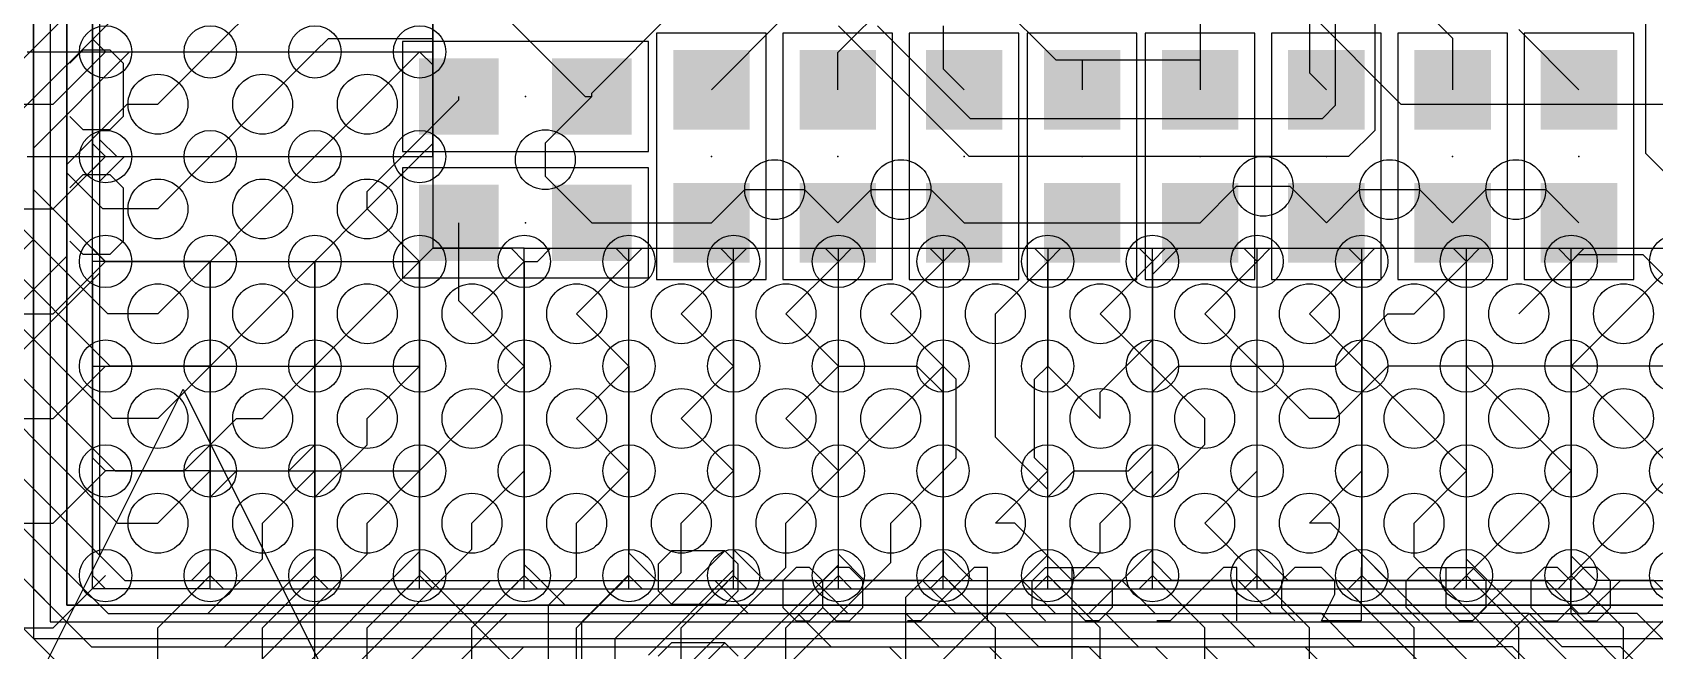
# Model space of a CAD drawing. Extents: x -61 to 136, y 23 to 123.
# Drawn here: x 61.84 to 74.24, y 63.03 to 67.75 of the extents above; entities that cross this region are included whole.
import ezdxf

# ---------------------------------------------------------------- set-up
doc = ezdxf.new("R2010")
doc.units = 0
for name, color, linetype in [('1', 14, 'CONTINUOUS'), ('13', 94, 'CONTINUOUS'), ('14', 94, 'CONTINUOUS'), ('15', 54, 'CONTINUOUS'), ('16', 134, 'CONTINUOUS'), ('18', 94, 'CONTINUOUS'), ('2', 251, 'CONTINUOUS'), ('22', 54, 'CONTINUOUS'), ('24', 54, 'CONTINUOUS'), ('26', 54, 'CONTINUOUS'), ('3', 214, 'CONTINUOUS'), ('4', 214, 'CONTINUOUS'), ('40', 134, 'CONTINUOUS')]:
    doc.layers.add(name, color=color, linetype=linetype)

# ---------------------------------------------------------------- blocks, each defined once
blk = doc.blocks.new('RECT')
blk.add_solid([(-0.5, -0.5), (0.5, -0.5), (-0.5, 0.5), (0.5, 0.5)])
blk = doc.blocks.new('PIE')
blk.add_circle((0, 0), 0.5)
blk = doc.blocks.new('ROUNDV')
blk.add_circle((0, 0), 0.5)

msp = doc.modelspace()

# ---------------------------------------------------------------- linework, layer by layer
at = {"layer": '1'}
for p, q in [((62, 67.2), (62.4, 67.6)), ((62.8, 67.2), (63.2, 67.6)), ((63.6, 67.2), (64, 67.6)), ((64.4, 67.2), (64.8, 67.6)), ((61.358, 67.2), (62, 67.2)), ((62, 66.4), (62.4, 66.8)), ((63.2, 66.8), (62.8, 66.4)), ((63.6, 66.4), (64, 66.8)), ((64.4, 66.4), (64.8, 66.8)), ((61.32, 66.4), (62, 66.4)), ((62, 65.6), (62.4, 66)), ((63.2, 66), (62.8, 65.6)), ((63.6, 65.6), (64, 66)), ((64.4, 65.6), (64.8, 66)), ((65.2, 65.6), (65.6, 66)), ((66, 65.6), (66.4, 66)), ((66.8, 65.6), (67.2, 66)), ((68, 66), (67.6, 65.6)), ((68.4, 65.6), (68.8, 66)), ((69.2, 65.6), (69.6, 66)), ((70, 65.6), (70.4, 66)), ((70.8, 65.6), (71.2, 66)), ((71.6, 65.6), (72, 66)), ((72.4, 65.6), (72.8, 66)), ((73.2, 65.6), (73.6, 66)), ((74, 65.6), (74.4, 66)), ((61.282, 65.6), (62, 65.6)), ((62, 64.8), (62.4, 65.2)), ((63.2, 65.2), (62.8, 64.8)), ((63.6, 64.8), (64, 65.2)), ((64.4, 64.8), (64.8, 65.2)), ((65.2, 64.8), (65.6, 65.2)), ((66, 64.8), (66.4, 65.2)), ((66.8, 64.8), (67.2, 65.2)), ((67.6, 64.8), (68, 65.2)), ((68.4, 64.8), (68.8, 65.2)), ((69.6, 65.2), (70, 64.8)), ((70.8, 64.8), (70.4, 65.2)), ((71.6, 64.8), (71.2, 65.2)), ((72.4, 64.8), (72, 65.2)), ((73.2, 64.8), (72.8, 65.2)), ((74, 64.8), (73.6, 65.2)), ((61.244, 64.8), (62, 64.8)), ((62, 64), (62.4, 64.4)), ((62.8, 64), (63.2, 64.4)), ((63.6, 64), (64, 64.4)), ((64.4, 64), (64.8, 64.4)), ((65.2, 64), (65.6, 64.4)), ((66, 64), (66.4, 64.4)), ((66.8, 64), (67.2, 64.4)), ((67.6, 64), (68, 64.4)), ((68.4, 64), (68.8, 64.4)), ((69.2, 64), (69.6, 64.4)), ((70, 64), (70.4, 64.4)), ((70.8, 64), (71.2, 64.4)), ((71.6, 64), (72, 64.4)), ((72.4, 64), (72.8, 64.4)), ((73.2, 64), (73.6, 64.4)), ((74, 64), (74.4, 64.4)), ((61.206, 64), (62, 64)), ((62, 63.2), (62.4, 63.6)), ((62.8, 63.2), (63.2, 63.6)), ((63.6, 63.2), (64, 63.6)), ((64.4, 63.2), (64.8, 63.6)), ((65.2, 63.2), (65.6, 63.6)), ((66, 63.2), (66.4, 63.6)), ((66.8, 63.2), (67.2, 63.6)), ((67.6, 63.2), (68, 63.6)), ((69.2, 63.2), (68.8, 63.6)), ((70, 63.2), (69.6, 63.6)), ((70.8, 63.2), (70.4, 63.6)), ((71.6, 63.2), (71.2, 63.6)), ((72.4, 63.2), (72, 63.6)), ((73.2, 63.2), (72.8, 63.6)), ((74, 63.2), (73.6, 63.6)), ((61.3585, 63.2), (62, 63.2)), ((62.8, 62.419), (62.8, 63.2)), ((63.6, 62.457), (63.6, 63.2)), ((64.4, 62.495), (64.4, 63.2)), ((65.2, 62.533), (65.2, 63.2)), ((66, 62.444), (66, 63.2)), ((66.8, 62.482), (66.8, 63.2)), ((67.6, 62.52), (67.6, 63.2)), ((69.2, 62.596), (69.2, 63.2)), ((70, 62.6261), (70, 63.2)), ((70.8, 62.545), (70.8, 63.2)), ((71.6, 62.512), (71.6, 63.2)), ((72.4, 62.494), (72.4, 63.2)), ((73.2, 62.532), (73.2, 63.2)), ((74, 62.57), (74, 63.2))]:
    msp.add_line(p, q, dxfattribs=at)
at = {"layer": '13'}
for p, q in [((62.103, 79.883), (62.103, 63.373)), ((62.3, 68.4), (62.3, 67.6)), ((64.9, 68.4), (64.9, 67.6)), ((62.3, 67.6), (62.3, 66.8)), ((62.3, 67.6), (64.9, 67.6)), ((64.9, 67.6), (64.9, 66.8)), ((62.3, 66.8), (64.9, 66.8)), ((64.4, 66.4), (64.8, 66)), ((64.8, 66), (64.8, 65.85)), ((64.8, 65.85), (64.8, 65.35)), ((65.6, 65.2), (65.2, 65.6)), ((64.8, 65.35), (64.8, 65.05)), ((65.6, 65.05), (65.6, 65.2)), ((64.8, 65.05), (64.8, 64.55)), ((65.6, 64.55), (65.6, 65.05)), ((64.8, 64.55), (64.8, 64.25)), ((65.6, 64.25), (65.6, 64.55)), ((64.8, 64.25), (64.8, 63.6478)), ((65.6, 63.686), (65.6, 64.25)), ((64.8, 63.6478), (64.8208, 63.627)), ((64.8208, 63.627), (65.5828, 62.865)), ((65.659, 63.627), (65.6, 63.686)), ((65.913, 63.373), (65.659, 63.627)), ((62.103, 63.373), (78.613, 63.373)), ((65.913, 63.373), (81.28, 63.373))]:
    msp.add_line(p, q, dxfattribs=at)
at = {"layer": '14'}
for p, q in [((62.103, 63.373), (62.103, 82.804)), ((61.8, 67.6), (64.8, 67.6)), ((64.9, 67.5), (64.8, 67.6)), ((64.9, 66.9), (64.9, 67.5)), ((64.8, 66.8), (64.9, 66.9)), ((61.8, 66.8), (64.8, 66.8)), ((64, 66), (64.4, 66.4)), ((64.8, 66), (64.9, 66.1)), ((64.9, 66.1), (65.5, 66.1)), ((65.5, 66.1), (65.6, 66)), ((64, 65.9), (64, 66)), ((64.8, 66), (64.8, 63.6)), ((65.6, 66), (65.6, 63.6)), ((73.6, 66), (73.2, 65.6)), ((73.65, 66.05), (73.6, 66)), ((74.15, 66.05), (73.65, 66.05)), ((74.4, 65.8), (74.15, 66.05)), ((64, 65.3), (64, 65.9)), ((66, 65.6), (66.4, 65.2)), ((67.2, 65.2), (66.8, 65.6)), ((67.6, 65.6), (68, 65.2)), ((70.4, 65.2), (70, 65.6)), ((71.2, 65.2), (70.8, 65.6)), ((72, 65.2), (71.6, 65.6)), ((73.6, 65.2), (74, 65.6)), ((64, 65.1), (64, 65.3)), ((64, 64.5), (64, 65.1)), ((66.4, 65.2), (66.4, 63.775)), ((67.2, 63.8005), (67.2, 65.2)), ((68, 65.2), (68.6, 65.2)), ((68.6, 65.2), (68.8, 65)), ((70.4, 63.712), (70.4, 65.2)), ((71.2, 63.801), (71.2, 65.2)), ((72, 63.763), (72, 65.2)), ((73.6, 63.7505), (73.6, 65.2)), ((68.8, 65), (68.8, 63.788)), ((68, 64.4), (68.4, 64.8)), ((64, 64.3), (64, 64.5)), ((68, 63.7625), (68, 64.4)), ((64, 63.525), (64, 64.3)), ((69.35, 64), (69.2, 64)), ((69.7865, 63.5635), (69.35, 64)), ((66.4, 63.775), (66.6115, 63.5635)), ((67.437, 63.5635), (67.2, 63.8005)), ((68.199, 63.5635), (68, 63.7625)), ((68.8, 63.788), (69.0245, 63.5635)), ((71.4375, 63.5635), (71.2, 63.801)), ((72.1995, 63.5635), (72, 63.763)), ((73.787, 63.5635), (73.6, 63.7505)), ((64.8, 63.6), (64.9, 63.5)), ((65.5, 63.5), (65.6, 63.6)), ((70.5485, 63.5635), (70.4, 63.712)), ((64, 62.73), (64, 63.525)), ((64.9, 63.5), (65.5, 63.5)), ((66.6115, 63.5635), (67.056, 63.5635)), ((67.056, 63.5635), (67.31, 63.3095)), ((67.818, 63.5635), (67.437, 63.5635)), ((68.072, 63.3095), (67.818, 63.5635)), ((68.6435, 63.5635), (68.199, 63.5635)), ((68.8975, 63.3095), (68.6435, 63.5635)), ((69.0245, 63.5635), (69.4055, 63.5635)), ((69.4055, 63.5635), (69.6595, 63.3095)), ((70.1675, 63.5635), (69.7865, 63.5635)), ((70.4215, 63.3095), (70.1675, 63.5635)), ((71.0565, 63.5635), (70.5485, 63.5635)), ((71.3105, 63.3095), (71.0565, 63.5635)), ((71.8185, 63.5635), (71.4375, 63.5635)), ((72.0725, 63.3095), (71.8185, 63.5635)), ((73.406, 63.5635), (72.1995, 63.5635)), ((73.66, 63.3095), (73.406, 63.5635)), ((74.2315, 63.5635), (73.787, 63.5635)), ((74.4855, 63.3095), (74.2315, 63.5635)), ((78.613, 63.373), (62.103, 63.373)), ((67.31, 63.3095), (67.691, 63.3095)), ((67.691, 63.3095), (67.945, 63.0555)), ((68.072, 63.3095), (68.5165, 63.3095)), ((68.5165, 63.3095), (68.7705, 63.0555)), ((69.2785, 63.3095), (68.8975, 63.3095)), ((69.5325, 63.0555), (69.2785, 63.3095)), ((69.6595, 63.3095), (70.0405, 63.3095)), ((70.0405, 63.3095), (70.2945, 63.0555)), ((70.4215, 63.3095), (70.9295, 63.3095)), ((70.9295, 63.3095), (71.1835, 63.0555)), ((71.6915, 63.3095), (71.3105, 63.3095)), ((71.9455, 63.0555), (71.6915, 63.3095)), ((73.279, 63.3095), (72.0725, 63.3095)), ((73.533, 63.0555), (73.279, 63.3095)), ((74.1045, 63.3095), (73.66, 63.3095)), ((74.3585, 63.0555), (74.1045, 63.3095)), ((67.945, 63.0555), (68.3895, 63.0555)), ((68.3895, 63.0555), (68.6435, 62.8015)), ((68.7705, 63.0555), (69.1515, 63.0555)), ((69.1515, 63.0555), (69.4055, 62.8015)), ((69.9135, 63.0555), (69.5325, 63.0555)), ((70.1675, 62.8015), (69.9135, 63.0555)), ((70.2945, 63.0555), (70.8025, 63.0555)), ((70.8025, 63.0555), (71.0565, 62.8015)), ((71.1835, 63.0555), (71.5645, 63.0555)), ((71.5645, 63.0555), (71.8185, 62.8015)), ((73.152, 63.0555), (71.9455, 63.0555)), ((73.406, 62.8015), (73.152, 63.0555)), ((73.9775, 63.0555), (73.533, 63.0555)), ((74.2315, 62.8015), (73.9775, 63.0555))]:
    msp.add_line(p, q, dxfattribs=at)
at = {"layer": '15'}
for p, q in [((61.849, 80.137), (61.849, 63.119)), ((72.1, 68.7), (72.1, 67)), ((64.9, 67.7), (64.9, 68.4)), ((62.3, 67.7), (62.3, 68.3)), ((71.8, 67.192), (71.8, 68.3)), ((62.4, 67.6), (62.3, 67.7)), ((64.1, 67.7), (64, 67.6)), ((64.9, 67.7), (64.1, 67.7)), ((64.9, 66.8), (64.9, 67.7)), ((69, 66.8), (68, 67.8)), ((68.3, 67.8), (69.008, 67.092)), ((62.3, 67.5), (62.4, 67.6)), ((62.4, 67.6), (64, 67.6)), ((62.3, 66.9), (62.3, 67.5)), ((71.7, 67.092), (71.8, 67.192)), ((69.008, 67.092), (71.7, 67.092)), ((72.1, 67), (71.9, 66.8)), ((62.4, 66.8), (62.3, 66.9)), ((62.3, 66.7), (62.4, 66.8)), ((62.3, 66.1), (62.3, 66.7)), ((62.4, 66.8), (64.9, 66.8)), ((64.9, 66.8), (64.9, 66.1)), ((71.9, 66.8), (69, 66.8)), ((62.4, 66), (62.3, 66.1)), ((64.8, 66), (64.9, 66.1)), ((64.9, 66.1), (65.5, 66.1)), ((65.5, 66.1), (65.6, 66)), ((65.7, 66), (65.8, 66.1)), ((65.8, 66.1), (66.3, 66.1)), ((66.3, 66.1), (66.4, 66)), ((66.4, 66), (66.5, 66.1)), ((66.5, 66.1), (67.1, 66.1)), ((67.1, 66.1), (67.2, 66)), ((67.2, 66), (67.3, 66.1)), ((67.3, 66.1), (67.9, 66.1)), ((67.9, 66.1), (68, 66)), ((68, 66), (68.1, 66.1)), ((68.1, 66.1), (68.7, 66.1)), ((68.7, 66.1), (68.8, 66)), ((68.8, 66), (68.9, 66.1)), ((68.9, 66.1), (69.5, 66.1)), ((69.5, 66.1), (69.6, 66)), ((69.6, 66), (69.7, 66.1)), ((69.7, 66.1), (70.3, 66.1)), ((70.3, 66.1), (70.4, 66)), ((70.4, 66), (70.5, 66.1)), ((70.5, 66.1), (71.1, 66.1)), ((71.1, 66.1), (71.2, 66)), ((71.2, 66), (71.3, 66.1)), ((71.3, 66.1), (71.9, 66.1)), ((71.9, 66.1), (72, 66)), ((72, 66), (72.1, 66.1)), ((72.1, 66.1), (72.7, 66.1)), ((72.7, 66.1), (72.8, 66)), ((72.8, 66), (72.9, 66.1)), ((72.9, 66.1), (73.5, 66.1)), ((73.5, 66.1), (73.6, 66)), ((73.6, 66), (73.7, 66.1)), ((73.7, 66.1), (74.3, 66.1)), ((62.4, 66), (62.3, 65.9)), ((62.4, 66), (63.2, 66)), ((63.2, 66), (64, 66)), ((63.2, 66), (63.2, 65.2)), ((64, 66), (64.8, 66)), ((64, 66), (64, 65.2)), ((64.8, 66), (64.8, 65.2)), ((65.6, 66), (65.7, 66)), ((65.6, 66), (65.6, 63.6)), ((66.4, 63.6), (66.4, 66)), ((67.2, 66), (67.2, 63.6)), ((68, 63.6), (68, 66)), ((68.8, 66), (68.8, 63.6)), ((69.6, 63.6), (69.6, 66)), ((70.4, 66), (70.4, 63.6)), ((71.2, 63.6), (71.2, 66)), ((72, 66), (72, 63.6)), ((72.8, 63.6), (72.8, 66)), ((73.6, 66), (73.6, 63.6)), ((62.3, 65.9), (62.3, 65.2)), ((62.3, 65.2), (62.3, 64.5)), ((62.3, 65.2), (63.2, 65.2)), ((63.2, 65.2), (63.2, 64.4)), ((63.2, 65.2), (64, 65.2)), ((64, 65.2), (64, 64.4)), ((64, 65.2), (64.8, 65.2)), ((64.8, 65.2), (64.8, 64.4)), ((62.3, 64.5), (62.4, 64.4)), ((62.4, 64.4), (62.3, 64.3)), ((63.2, 64.4), (62.4, 64.4)), ((63.2, 64.4), (63.2, 63.6)), ((63.2, 64.4), (64, 64.4)), ((64, 64.4), (64, 63.6)), ((64, 64.4), (64.8, 64.4)), ((64.8, 64.4), (64.8, 63.6)), ((62.3, 64.3), (62.3, 63.6)), ((62.3, 63.6), (62.4, 63.5)), ((63.2, 63.6), (63.1, 63.5)), ((63.2, 63.6), (63.3, 63.5)), ((64, 63.6), (63.9, 63.5)), ((64, 63.6), (64.1, 63.5)), ((64.8, 63.6), (64.7, 63.5)), ((64.8, 63.6), (64.9, 63.5)), ((65.6, 63.6), (65.5, 63.5)), ((65.6, 63.6), (65.7, 63.5)), ((66.3, 63.5), (66.4, 63.6)), ((66.4, 63.6), (66.5, 63.5)), ((67.1, 63.5), (67.2, 63.6)), ((67.2, 63.6), (67.3, 63.5)), ((67.9, 63.5), (68, 63.6)), ((68, 63.6), (68.1, 63.5)), ((68.7, 63.5), (68.8, 63.6)), ((68.8, 63.6), (68.9, 63.5)), ((69.5, 63.5), (69.6, 63.6)), ((69.6, 63.6), (69.7, 63.5)), ((70.3, 63.5), (70.4, 63.6)), ((70.4, 63.6), (70.5, 63.5)), ((71.1, 63.5), (71.2, 63.6)), ((71.2, 63.6), (71.3, 63.5)), ((71.9, 63.5), (72, 63.6)), ((72, 63.6), (72.1, 63.5)), ((72.7, 63.5), (72.8, 63.6)), ((72.8, 63.6), (72.9, 63.5)), ((73.5, 63.5), (73.6, 63.6)), ((73.6, 63.6), (73.7, 63.5)), ((63.1, 63.5), (62.4, 63.5)), ((63.3, 63.5), (63.9, 63.5)), ((64.1, 63.5), (64.7, 63.5)), ((64.9, 63.5), (65.5, 63.5)), ((65.7, 63.5), (66.3, 63.5)), ((66.5, 63.5), (67.1, 63.5)), ((67.3, 63.5), (67.9, 63.5)), ((68.1, 63.5), (68.7, 63.5)), ((68.9, 63.5), (69.5, 63.5)), ((69.7, 63.5), (70.3, 63.5)), ((70.5, 63.5), (71.1, 63.5)), ((71.3, 63.5), (71.9, 63.5)), ((72.1, 63.5), (72.7, 63.5)), ((72.9, 63.5), (73.5, 63.5)), ((73.7, 63.5), (74.3, 63.5)), ((61.849, 63.119), (78.867, 63.119))]:
    msp.add_line(p, q, dxfattribs=at)
at = {"layer": '16'}
for p, q in [((61.341, 67.1195), (62.357, 68.1355)), ((65.151, 68.1736), (66.0654, 67.2592)), ((61.595, 66.9925), (62.6025, 68)), ((63.2, 67.6), (63.6, 68)), ((66.1162, 67.2846), (66.8, 67.9684)), ((67.9958, 67.5958), (68.4, 68)), ((69.2, 68), (69.6614, 67.5386)), ((70.7644, 67.9644), (70.7644, 67.5386)), ((71.6, 68), (71.6, 67.4396)), ((72.4, 68), (72.6948, 67.7052)), ((67.6, 67.8794), (67.0306, 67.31)), ((74.168, 67.832), (74.168, 66.8274)), ((68.8, 67.8), (68.8, 67.471)), ((72.6948, 67.7052), (72.6948, 67.31)), ((73.2, 67.77), (73.66, 67.31)), ((61.849, 66.8655), (62.5835, 67.6)), ((62.5835, 67.6), (63.2, 67.6)), ((67.9958, 67.31), (67.9958, 67.5958)), ((68.8, 67.471), (68.961, 67.31)), ((69.6614, 67.5386), (69.8627, 67.5386)), ((69.8627, 67.5386), (70.7644, 67.5386)), ((69.8627, 67.5386), (69.8627, 67.31)), ((70.7644, 67.5386), (70.7644, 67.31)), ((71.6, 67.4396), (71.7296, 67.31)), ((62.103, 66.7385), (62.5645, 67.2)), ((62.5645, 67.2), (62.8, 67.2)), ((63.2, 66.8), (63.6, 67.2)), ((64.4, 66.5336), (65.1002, 67.2338)), ((65.1002, 67.2338), (65.1002, 67.2592)), ((66.1162, 67.2592), (65.7606, 66.9036)), ((66.0654, 67.2592), (66.1162, 67.2592)), ((66.1162, 67.2592), (66.1162, 67.2846)), ((61.849, 66.167), (61.849, 66.8655)), ((65.7606, 66.9036), (65.7606, 66.7766)), ((74.168, 66.8274), (74.7014, 66.294)), ((62.103, 66.04), (62.103, 66.7385)), ((62.357, 66.6115), (62.5455, 66.8)), ((62.5455, 66.8), (63.2, 66.8)), ((65.7606, 66.7766), (65.7606, 66.6496)), ((62.357, 65.913), (62.357, 66.6115)), ((65.7606, 66.6496), (66.1162, 66.294)), ((70.7644, 66.294), (71.0438, 66.5734)), ((71.0438, 66.5734), (71.247, 66.5734)), ((71.247, 66.5734), (71.4502, 66.5734)), ((71.4502, 66.5734), (71.7296, 66.294)), ((64.4, 66.4), (64.4, 66.5336)), ((67.0306, 66.294), (67.2846, 66.548)), ((67.2846, 66.548), (67.5132, 66.548)), ((67.5132, 66.548), (67.7418, 66.548)), ((67.7418, 66.548), (67.9958, 66.294)), ((67.9958, 66.294), (68.2498, 66.548)), ((68.2498, 66.548), (68.4784, 66.548)), ((68.4784, 66.548), (68.707, 66.548)), ((68.707, 66.548), (68.961, 66.294)), ((71.7296, 66.294), (71.9836, 66.548)), ((71.9836, 66.548), (72.2122, 66.548)), ((72.2122, 66.548), (72.4408, 66.548)), ((72.4408, 66.548), (72.6948, 66.294)), ((72.6948, 66.294), (72.9488, 66.548)), ((72.9488, 66.548), (73.1774, 66.548)), ((73.1774, 66.548), (73.406, 66.548)), ((73.406, 66.548), (73.66, 66.294)), ((65.1002, 65.6998), (65.1002, 66.294)), ((66.1162, 66.294), (67.0306, 66.294)), ((68.961, 66.294), (69.8627, 66.294)), ((69.8627, 66.294), (70.7644, 66.294)), ((56.896, 61.214), (61.849, 66.167)), ((57.4675, 61.4045), (62.103, 66.04)), ((58.039, 61.595), (62.357, 65.913)), ((65.2, 65.6), (65.1002, 65.6998)), ((68.8, 65.2), (68.4, 65.6)), ((69.2, 64.658), (69.2, 65.6)), ((68.8, 63.72), (68.8, 65.2)), ((66.4, 64.4), (66, 64.8)), ((67.2, 64.4), (66.8, 64.8)), ((68, 64.4), (67.6, 64.8)), ((69.6, 64.258), (69.2, 64.658)), ((66.4, 63.606), (66.4, 64.4)), ((67.2, 63.644), (67.2, 64.4)), ((68, 63.682), (68, 64.4)), ((69.6, 63.758), (69.6, 64.258)), ((66, 63.587), (66, 64)), ((66.8, 63.625), (66.8, 64)), ((67.6, 63.663), (67.6, 64)), ((68.4, 63.701), (68.4, 64)), ((70, 63.777), (70, 64)), ((68.5165, 63.4365), (68.8, 63.72)), ((68.7705, 62.9285), (69.6, 63.758)), ((69.7865, 63.5635), (70, 63.777)), ((71.882, 60.833), (74.8, 63.751)), ((66.04, 63.246), (66.4, 63.606)), ((66.294, 63.119), (66.8, 63.625)), ((66.548, 62.992), (67.2, 63.644)), ((66.802, 62.865), (67.6, 63.663)), ((67.056, 62.738), (68, 63.682)), ((67.5005, 62.8015), (68.4, 63.701)), ((65.786, 63.373), (66, 63.587)), ((69.7865, 61.849), (69.7865, 63.5635)), ((65.786, 60.579), (65.786, 63.373)), ((68.5165, 60.5155), (68.5165, 63.4365)), ((66.04, 60.706), (66.04, 63.246)), ((66.294, 60.833), (66.294, 63.119))]:
    msp.add_line(p, q, dxfattribs=at)
at = {"layer": '2'}
for p, q in [((61.849, 80.137), (61.849, 63.119)), ((62.3, 67.6), (62.3, 68.4)), ((64.9, 67.6), (64.9, 68.4)), ((62.3, 66.8), (62.3, 67.6)), ((62.3, 67.6), (64.9, 67.6)), ((64.9, 66.8), (64.9, 67.6)), ((62.3, 66.8), (64.9, 66.8)), ((62.3, 66), (62.3, 66.8)), ((64.8, 66), (64.9, 66.1)), ((65.6, 66.1), (64.9, 66.1)), ((65.6, 63.5), (65.6, 66.1)), ((65.6, 66.1), (66.4, 66.1)), ((66.4, 63.5), (66.4, 66.1)), ((66.4, 66.1), (67.2, 66.1)), ((67.2, 66.1), (68, 66.1)), ((67.2, 63.5), (67.2, 66.1)), ((68, 66.1), (68.8, 66.1)), ((68, 63.5), (68, 66.1)), ((68.8, 66.1), (69.6, 66.1)), ((68.8, 66.1), (68.8, 65.2)), ((69.6, 66.1), (70.4, 66.1)), ((69.6, 66.1), (69.6, 65.2)), ((70.4, 66.1), (71.2, 66.1)), ((70.4, 63.5), (70.4, 66.1)), ((71.2, 66.1), (72, 66.1)), ((71.2, 63.5), (71.2, 66.1)), ((72, 66.1), (72.8, 66.1)), ((72, 63.5), (72, 66.1)), ((72.8, 66.1), (73.6, 66.1)), ((72.8, 63.5), (72.8, 66.1)), ((73.6, 66.1), (74.4, 66.1)), ((73.6, 63.5), (73.6, 66.1)), ((63.2, 66), (62.3, 66)), ((62.3, 63.5), (62.3, 66)), ((63.2, 66), (64, 66)), ((63.2, 63.5), (63.2, 66)), ((64, 63.5), (64, 66)), ((64, 66), (64.8, 66)), ((64.8, 63.5), (64.8, 66)), ((68.8, 65.2), (68.9, 65.1)), ((68.9, 64.5), (68.9, 65.1)), ((69.6, 65.2), (69.5, 65.1)), ((69.5, 64.5), (69.5, 65.1)), ((68.8, 64.4), (68.9, 64.5)), ((69.6, 64.4), (69.5, 64.5)), ((68.8, 63.5), (68.8, 64.4)), ((69.6, 63.5), (69.6, 64.4)), ((63.2, 63.5), (62.3, 63.5)), ((63.2, 63.5), (64, 63.5)), ((64, 63.5), (64.8, 63.5)), ((64.8, 63.5), (65.6, 63.5)), ((65.6, 63.5), (66.4, 63.5)), ((66.4, 63.5), (67.2, 63.5)), ((67.2, 63.5), (68, 63.5)), ((68, 63.5), (68.8, 63.5)), ((68.8, 63.5), (69.6, 63.5)), ((69.6, 63.5), (70.4, 63.5)), ((70.4, 63.5), (71.2, 63.5)), ((71.2, 63.5), (72, 63.5)), ((72, 63.5), (72.8, 63.5)), ((72.8, 63.5), (73.6, 63.5)), ((73.6, 63.5), (74.4, 63.5)), ((61.849, 63.119), (78.867, 63.119))]:
    msp.add_line(p, q, dxfattribs=at)
at = {"layer": '22'}
for p, q in [((61.214, 61.468), (62.992, 65.024)), ((62.992, 65.024), (66.548, 57.912))]:
    msp.add_line(p, q, dxfattribs=at)
at = {"layer": '24'}
for p in [(65.6082, 67.2592), (67.0306, 66.802), (67.9958, 66.802), (68.961, 66.802), (69.8627, 66.802), (70.7644, 66.802), (71.7296, 66.802), (72.6948, 66.802), (73.66, 66.802), (65.6082, 66.294)]:
    msp.add_point(p, dxfattribs=at)
at = {"layer": '26'}
for p, q in [((62.1281, 67.5136), (62.2297, 67.6153)), ((62.2297, 67.6153), (62.4331, 67.6153)), ((62.4331, 67.6153), (62.5348, 67.5136)), ((62.5348, 67.5136), (62.5348, 67.1069)), ((62.2297, 67.0052), (62.1281, 67.1069)), ((62.5348, 67.1069), (62.4331, 67.0052)), ((62.4331, 67.0052), (62.2297, 67.0052)), ((62.1281, 66.5611), (62.2297, 66.6628)), ((62.2297, 66.6628), (62.4331, 66.6628)), ((62.4331, 66.6628), (62.5348, 66.5611)), ((62.5348, 66.5611), (62.5348, 66.1544)), ((62.2297, 66.0527), (62.1281, 66.1544)), ((62.5348, 66.1544), (62.4331, 66.0527)), ((62.4331, 66.0527), (62.2297, 66.0527)), ((66.7259, 63.7893), (66.6242, 63.6876)), ((67.1326, 63.7893), (66.7259, 63.7893)), ((66.7259, 63.3826), (67.1326, 63.7893)), ((67.2343, 63.6876), (67.1326, 63.7893)), ((66.6242, 63.6876), (66.6242, 63.4842)), ((67.2343, 63.4842), (67.2343, 63.6876)), ((67.6784, 63.6623), (67.5767, 63.5606)), ((67.7801, 63.6623), (67.6784, 63.6623)), ((67.8818, 63.5606), (67.7801, 63.6623)), ((67.9834, 63.6623), (67.8818, 63.5606)), ((68.0851, 63.6623), (67.9834, 63.6623)), ((68.1868, 63.5606), (68.0851, 63.6623)), ((69.0376, 63.6623), (68.6309, 63.2556)), ((69.1393, 63.6623), (69.0376, 63.6623)), ((69.1393, 63.2556), (69.1393, 63.6623)), ((69.4817, 63.5606), (69.5834, 63.6623)), ((69.5834, 63.6623), (69.9901, 63.6623)), ((69.7868, 63.3572), (69.7868, 63.6623)), ((69.9901, 63.6623), (70.0918, 63.5606)), ((70.9426, 63.6623), (70.5359, 63.2556)), ((71.0443, 63.6623), (70.9426, 63.6623)), ((71.0443, 63.2556), (71.0443, 63.6623)), ((71.4884, 63.6623), (71.3867, 63.5606)), ((71.6918, 63.6623), (71.4884, 63.6623)), ((71.7934, 63.5606), (71.6918, 63.6623)), ((71.9968, 63.6623), (71.9968, 63.2556)), ((72.3392, 63.5606), (72.4409, 63.6623)), ((72.4409, 63.6623), (72.8476, 63.6623)), ((72.6443, 63.3572), (72.6443, 63.6623)), ((72.8476, 63.6623), (72.9493, 63.5606)), ((73.3934, 63.6623), (73.2917, 63.5606)), ((73.4951, 63.6623), (73.3934, 63.6623)), ((73.5968, 63.5606), (73.4951, 63.6623)), ((73.6984, 63.6623), (73.5968, 63.5606)), ((73.8001, 63.6623), (73.6984, 63.6623)), ((73.9018, 63.5606), (73.8001, 63.6623)), ((66.6242, 63.4842), (66.7259, 63.3826)), ((67.1326, 63.3826), (67.2343, 63.4842)), ((67.5767, 63.5606), (67.5767, 63.3572)), ((67.8818, 63.3572), (67.8818, 63.5606)), ((68.1868, 63.3572), (68.1868, 63.5606)), ((69.4817, 63.3572), (69.4817, 63.5606)), ((70.0918, 63.5606), (70.0918, 63.3572)), ((71.3867, 63.5606), (71.3867, 63.3572)), ((71.7934, 63.4589), (71.7934, 63.5606)), ((72.3392, 63.3572), (72.3392, 63.5606)), ((72.9493, 63.5606), (72.9493, 63.3572)), ((73.2917, 63.5606), (73.2917, 63.3572)), ((73.5968, 63.3572), (73.5968, 63.5606)), ((73.9018, 63.3572), (73.9018, 63.5606)), ((66.7259, 63.3826), (67.1326, 63.3826)), ((67.5767, 63.3572), (67.6784, 63.2556)), ((67.7801, 63.2556), (67.8818, 63.3572)), ((67.8818, 63.3572), (67.9834, 63.2556)), ((68.0851, 63.2556), (68.1868, 63.3572)), ((69.5834, 63.2556), (69.4817, 63.3572)), ((69.8884, 63.2556), (69.7868, 63.3572)), ((70.0918, 63.3572), (69.9901, 63.2556)), ((71.3867, 63.3572), (71.4884, 63.2556)), ((71.6918, 63.2556), (71.7934, 63.4589)), ((72.4409, 63.2556), (72.3392, 63.3572)), ((72.7459, 63.2556), (72.6443, 63.3572)), ((72.9493, 63.3572), (72.8476, 63.2556)), ((73.2917, 63.3572), (73.3934, 63.2556)), ((73.4951, 63.2556), (73.5968, 63.3572)), ((73.5968, 63.3572), (73.6984, 63.2556)), ((73.8001, 63.2556), (73.9018, 63.3572)), ((67.6784, 63.2556), (67.7801, 63.2556)), ((67.9834, 63.2556), (68.0851, 63.2556)), ((68.6309, 63.2556), (68.5292, 63.2556)), ((69.9901, 63.2556), (69.8884, 63.2556)), ((70.5359, 63.2556), (70.4342, 63.2556)), ((71.9968, 63.2556), (71.6918, 63.2556)), ((72.8476, 63.2556), (72.7459, 63.2556)), ((73.3934, 63.2556), (73.4951, 63.2556)), ((73.6984, 63.2556), (73.8001, 63.2556)), ((66.7259, 63.0877), (66.6242, 62.986)), ((67.1326, 63.0877), (66.7259, 63.0877)), ((66.7259, 62.6809), (67.1326, 63.0877)), ((67.2343, 62.986), (67.1326, 63.0877))]:
    msp.add_line(p, q, dxfattribs=at)
at = {"layer": '3'}
for p, q in [((61.849, 66.548), (61.849, 81.915)), ((62.103, 66.675), (62.103, 80.3275)), ((62.357, 66.929), (62.357, 80.2005)), ((61.976, 80.01), (61.976, 63.246)), ((71.6, 67.9), (72.3, 67.2)), ((64, 66.8), (64.4, 67.2)), ((72.3, 67.2), (75.7, 67.2)), ((62.357, 66.929), (62.486, 66.8)), ((62.486, 66.8), (64, 66.8)), ((62.378, 66.4), (62.103, 66.675)), ((62.397, 66), (61.849, 66.548)), ((62.416, 65.6), (61.595, 66.421)), ((62.8, 66.4), (62.378, 66.4)), ((63.2, 66), (63.6, 66.4)), ((62.435, 65.2), (61.341, 66.294)), ((62.454, 64.8), (61.087, 66.167)), ((70.4, 65.9), (70.6, 66.1)), ((70.6, 66.1), (74.9, 66.1)), ((60.833, 66.04), (62.473, 64.4)), ((62.397, 66), (63.2, 66)), ((60.579, 65.913), (62.492, 64)), ((70.4, 65.4), (70.4, 65.9)), ((60.325, 65.786), (62.5475, 63.5635)), ((60.071, 65.659), (62.4205, 63.3095)), ((62.8, 65.6), (62.416, 65.6)), ((63.2, 65.2), (63.6, 65.6)), ((64, 65.2), (64.4, 65.6)), ((71.8, 65.2), (72.2, 65.6)), ((72.2, 65.6), (72.4, 65.6)), ((59.817, 65.532), (62.2935, 63.0555)), ((59.563, 65.405), (62.1665, 62.8015)), ((70, 65), (70.4, 65.4)), ((63.2, 65.2), (62.435, 65.2)), ((64, 64.6), (64, 65.2)), ((70.4, 65.004), (70.596, 65.2)), ((70.596, 65.2), (71.8, 65.2)), ((72.2, 65.2), (71.8, 64.8)), ((75, 65.2), (72.2, 65.2)), ((70, 64.8), (70, 65)), ((70.4, 64.5834), (70.4, 65.004)), ((62.8, 64.8), (62.454, 64.8)), ((63, 64.4), (63.4, 64.8)), ((63.4, 64.8), (63.6, 64.8)), ((64.4, 64.6), (64.4, 64.8)), ((64.8, 64.4), (65.2, 64.8)), ((70.8, 64.6024), (70.8, 64.8)), ((71.8, 64.8), (71.6, 64.8)), ((72.8, 64.4), (72.4, 64.8)), ((73.6, 64.4), (73.2, 64.8)), ((74.4, 64.4), (74, 64.8)), ((63.8, 64.4), (64, 64.6)), ((64, 64.2), (64.4, 64.6)), ((70.4, 64.2024), (70.8, 64.6024)), ((70.2166, 64.4), (70.4, 64.5834)), ((62.473, 64.4), (63, 64.4)), ((63.2, 64.2), (63.4, 64.4)), ((63.4, 64.4), (63.8, 64.4)), ((64.8, 63.784), (64.8, 64.4)), ((69.6, 64.2), (69.8, 64.4)), ((69.8, 64.4), (70.2166, 64.4)), ((72.8, 63.725), (72.8, 64.4)), ((73.6, 63.306), (73.6, 64.4)), ((63.2, 63.708), (63.2, 64.2)), ((64, 63.746), (64, 64.2)), ((69.6, 63.758), (69.6, 64.2)), ((70.4, 63.796), (70.4, 64.2024)), ((62.492, 64), (62.8, 64)), ((63.6, 63.727), (63.6, 64)), ((64.4, 63.765), (64.4, 64)), ((65.2, 63.803), (65.2, 64)), ((71.2365, 63.5635), (70.8, 64)), ((71.763, 64), (71.6, 64)), ((74.1045, 61.6585), (71.763, 64)), ((72.4, 63.744), (72.4, 64)), ((63.1825, 63.3095), (63.6, 63.727)), ((63.3095, 63.0555), (64, 63.746)), ((63.4365, 62.8015), (64.4, 63.765)), ((63.5635, 62.5475), (64.8, 63.784)), ((63.6905, 62.2935), (65.2, 63.803)), ((69.4055, 63.5635), (69.6, 63.758)), ((69.9135, 63.3095), (70.4, 63.796)), ((75.1205, 61.0235), (72.4, 63.744)), ((75.3745, 61.1505), (72.8, 63.725)), ((63.0555, 63.5635), (63.2, 63.708)), ((62.5475, 63.5635), (63.0555, 63.5635)), ((63.8175, 62.0395), (65.3415, 63.5635)), ((65.3415, 63.5635), (69.4055, 63.5635)), ((71.8185, 63.5635), (71.2365, 63.5635)), ((73.8505, 61.5315), (71.8185, 63.5635)), ((61.976, 63.246), (78.74, 63.246)), ((62.4205, 63.3095), (63.1825, 63.3095)), ((63.9445, 61.7855), (65.4685, 63.3095)), ((65.4685, 63.3095), (69.9135, 63.3095)), ((75.6285, 61.2775), (73.6, 63.306)), ((62.2935, 63.0555), (63.3095, 63.0555)), ((64.0715, 61.5315), (65.5955, 63.0555)), ((65.5955, 63.0555), (70.4215, 63.0555)), ((70.4215, 63.0555), (72.644, 60.833))]:
    msp.add_line(p, q, dxfattribs=at)
at = {"layer": '4'}
for p, q in [((61.849, 63.5), (61.849, 82.55)), ((62.103, 63.627), (62.103, 82.423)), ((62.357, 63.754), (62.357, 82.296)), ((62.103, 79.883), (62.103, 63.373)), ((72.7635, 63.5635), (73.2, 64)), ((73.5635, 63.5635), (74, 64)), ((62.357, 63.754), (62.5475, 63.5635)), ((62.4205, 63.3095), (62.103, 63.627)), ((62.2935, 63.0555), (61.849, 63.5)), ((62.5475, 63.5635), (72.7635, 63.5635)), ((72.898, 63.3095), (73.152, 63.5635)), ((73.152, 63.5635), (73.5635, 63.5635)), ((73.7235, 63.3095), (73.9775, 63.5635)), ((73.9775, 63.5635), (75.9635, 63.5635)), ((61.595, 63.373), (62.1665, 62.8015)), ((62.103, 63.373), (78.613, 63.373)), ((62.4205, 63.3095), (72.898, 63.3095)), ((73.025, 63.0555), (73.279, 63.3095)), ((73.279, 63.3095), (73.7235, 63.3095)), ((62.2935, 63.0555), (73.025, 63.0555))]:
    msp.add_line(p, q, dxfattribs=at)
at = {"layer": '40'}
for p, q in [((67.4497, 67.7418), (66.6115, 67.7418)), ((66.6115, 67.7418), (66.6115, 65.8622)), ((67.4497, 65.8622), (67.4497, 67.7418)), ((68.4149, 67.7418), (67.5767, 67.7418)), ((67.5767, 67.7418), (67.5767, 65.8622)), ((68.4149, 65.8622), (68.4149, 67.7418)), ((69.3801, 67.7418), (68.5419, 67.7418)), ((68.5419, 67.7418), (68.5419, 65.8622)), ((69.3801, 65.8622), (69.3801, 67.7418)), ((70.2818, 67.7418), (69.4436, 67.7418)), ((69.4436, 67.7418), (69.4436, 65.8622)), ((70.2818, 65.8622), (70.2818, 67.7418)), ((71.1835, 67.7418), (70.3453, 67.7418)), ((70.3453, 67.7418), (70.3453, 65.8622)), ((71.1835, 65.8622), (71.1835, 67.7418)), ((72.1487, 67.7418), (71.3105, 67.7418)), ((71.3105, 67.7418), (71.3105, 65.8622)), ((72.1487, 65.8622), (72.1487, 67.7418)), ((73.1139, 67.7418), (72.2757, 67.7418)), ((72.2757, 67.7418), (72.2757, 65.8622)), ((73.1139, 65.8622), (73.1139, 67.7418)), ((74.0791, 67.7418), (73.2409, 67.7418)), ((73.2409, 67.7418), (73.2409, 65.8622)), ((74.0791, 65.8622), (74.0791, 67.7418)), ((66.548, 67.6783), (64.6684, 67.6783)), ((64.6684, 67.6783), (64.6684, 66.8401)), ((66.548, 66.8401), (66.548, 67.6783)), ((64.6684, 66.8401), (66.548, 66.8401)), ((66.548, 66.7131), (64.6684, 66.7131)), ((64.6684, 66.7131), (64.6684, 65.8749)), ((66.548, 65.8749), (66.548, 66.7131)), ((64.6684, 65.8749), (66.548, 65.8749)), ((66.6115, 65.8622), (67.4497, 65.8622)), ((67.5767, 65.8622), (68.4149, 65.8622)), ((68.5419, 65.8622), (69.3801, 65.8622)), ((69.4436, 65.8622), (70.2818, 65.8622)), ((70.3453, 65.8622), (71.1835, 65.8622)), ((71.3105, 65.8622), (72.1487, 65.8622)), ((72.2757, 65.8622), (73.1139, 65.8622)), ((73.2409, 65.8622), (74.0791, 65.8622))]:
    msp.add_line(p, q, dxfattribs=at)

# ---------------------------------------------------------------- block references
at = {"layer": '1', "xscale": 0.4, "yscale": 0.4}
for p in [(62.4, 67.6), (63.2, 67.6), (64, 67.6), (64.8, 67.6), (62.4, 66.8), (63.2, 66.8), (64, 66.8), (64.8, 66.8), (62.4, 66), (63.2, 66), (64, 66), (64.8, 66), (65.6, 66), (66.4, 66), (67.2, 66), (68, 66), (68.8, 66), (69.6, 66), (70.4, 66), (71.2, 66), (72, 66), (72.8, 66), (73.6, 66), (74.4, 66), (62.4, 65.2), (63.2, 65.2), (64, 65.2), (64.8, 65.2), (65.6, 65.2), (66.4, 65.2), (67.2, 65.2), (68, 65.2), (68.8, 65.2), (69.6, 65.2), (70.4, 65.2), (71.2, 65.2), (72, 65.2), (72.8, 65.2), (73.6, 65.2), (74.4, 65.2), (62.4, 64.4), (63.2, 64.4), (64, 64.4), (64.8, 64.4), (65.6, 64.4), (66.4, 64.4), (67.2, 64.4), (68, 64.4), (68.8, 64.4), (69.6, 64.4), (70.4, 64.4), (71.2, 64.4), (72, 64.4), (72.8, 64.4), (73.6, 64.4), (74.4, 64.4), (62.4, 63.6), (63.2, 63.6), (64, 63.6), (64.8, 63.6), (65.6, 63.6), (66.4, 63.6), (67.2, 63.6), (68, 63.6), (68.8, 63.6), (69.6, 63.6), (70.4, 63.6), (71.2, 63.6), (72, 63.6), (72.8, 63.6), (73.6, 63.6), (74.4, 63.6)]:
    msp.add_blockref('PIE', p, dxfattribs=at)
at = {"layer": '16', "xscale": 0.6096, "yscale": 0.5842}
for p, rotation in [((67.0306, 67.31), 90), ((67.9958, 67.31), 90), ((68.961, 67.31), 90), ((69.8627, 67.31), 90), ((70.7644, 67.31), 90), ((71.7296, 67.31), 90), ((72.6948, 67.31), 90), ((73.66, 67.31), 90), ((65.1002, 67.2592), 180), ((66.1162, 67.2592), 180), ((65.1002, 66.294), 180), ((66.1162, 66.294), 180), ((67.0306, 66.294), 90), ((67.9958, 66.294), 90), ((68.961, 66.294), 90), ((69.8627, 66.294), 90), ((70.7644, 66.294), 90), ((71.7296, 66.294), 90), ((72.6948, 66.294), 90), ((73.66, 66.294), 90)]:
    msp.add_blockref('RECT', p, dxfattribs=dict(at, rotation=rotation))
at = {"layer": '18', "xscale": 0.4572, "yscale": 0.4572}
for p in [(62.8, 67.2), (62.8, 67.2), (62.8, 67.2), (62.8, 67.2), (62.8, 67.2), (62.8, 67.2), (62.8, 67.2), (62.8, 67.2), (63.6, 67.2), (63.6, 67.2), (63.6, 67.2), (63.6, 67.2), (63.6, 67.2), (63.6, 67.2), (63.6, 67.2), (63.6, 67.2), (64.4, 67.2), (64.4, 67.2), (64.4, 67.2), (64.4, 67.2), (64.4, 67.2), (64.4, 67.2), (64.4, 67.2), (64.4, 67.2), (65.7606, 66.7766), (65.7606, 66.7766), (65.7606, 66.7766), (65.7606, 66.7766), (65.7606, 66.7766), (65.7606, 66.7766), (65.7606, 66.7766), (65.7606, 66.7766), (67.5132, 66.548), (67.5132, 66.548), (67.5132, 66.548), (67.5132, 66.548), (67.5132, 66.548), (67.5132, 66.548), (67.5132, 66.548), (67.5132, 66.548), (68.4784, 66.548), (68.4784, 66.548), (68.4784, 66.548), (68.4784, 66.548), (68.4784, 66.548), (68.4784, 66.548), (68.4784, 66.548), (68.4784, 66.548), (71.247, 66.5734), (71.247, 66.5734), (71.247, 66.5734), (71.247, 66.5734), (71.247, 66.5734), (71.247, 66.5734), (71.247, 66.5734), (71.247, 66.5734), (72.2122, 66.548), (72.2122, 66.548), (72.2122, 66.548), (72.2122, 66.548), (72.2122, 66.548), (72.2122, 66.548), (72.2122, 66.548), (72.2122, 66.548), (73.1774, 66.548), (73.1774, 66.548), (73.1774, 66.548), (73.1774, 66.548), (73.1774, 66.548), (73.1774, 66.548), (73.1774, 66.548), (73.1774, 66.548), (62.8, 66.4), (62.8, 66.4), (62.8, 66.4), (62.8, 66.4), (62.8, 66.4), (62.8, 66.4), (62.8, 66.4), (62.8, 66.4), (63.6, 66.4), (63.6, 66.4), (63.6, 66.4), (63.6, 66.4), (63.6, 66.4), (63.6, 66.4), (63.6, 66.4), (63.6, 66.4), (64.4, 66.4), (64.4, 66.4), (64.4, 66.4), (64.4, 66.4), (64.4, 66.4), (64.4, 66.4), (64.4, 66.4), (64.4, 66.4), (62.8, 65.6), (62.8, 65.6), (62.8, 65.6), (62.8, 65.6), (62.8, 65.6), (62.8, 65.6), (62.8, 65.6), (62.8, 65.6), (63.6, 65.6), (63.6, 65.6), (63.6, 65.6), (63.6, 65.6), (63.6, 65.6), (63.6, 65.6), (63.6, 65.6), (63.6, 65.6), (64.4, 65.6), (64.4, 65.6), (64.4, 65.6), (64.4, 65.6), (64.4, 65.6), (64.4, 65.6), (64.4, 65.6), (64.4, 65.6), (65.2, 65.6), (65.2, 65.6), (65.2, 65.6), (65.2, 65.6), (65.2, 65.6), (65.2, 65.6), (65.2, 65.6), (65.2, 65.6), (66, 65.6), (66, 65.6), (66, 65.6), (66, 65.6), (66, 65.6), (66, 65.6), (66, 65.6), (66, 65.6), (66.8, 65.6), (66.8, 65.6), (66.8, 65.6), (66.8, 65.6), (66.8, 65.6), (66.8, 65.6), (66.8, 65.6), (66.8, 65.6), (67.6, 65.6), (67.6, 65.6), (67.6, 65.6), (67.6, 65.6), (67.6, 65.6), (67.6, 65.6), (67.6, 65.6), (67.6, 65.6), (68.4, 65.6), (68.4, 65.6), (68.4, 65.6), (68.4, 65.6), (68.4, 65.6), (68.4, 65.6), (68.4, 65.6), (68.4, 65.6), (69.2, 65.6), (69.2, 65.6), (69.2, 65.6), (69.2, 65.6), (69.2, 65.6), (69.2, 65.6), (69.2, 65.6), (69.2, 65.6), (70, 65.6), (70, 65.6), (70, 65.6), (70, 65.6), (70, 65.6), (70, 65.6), (70, 65.6), (70, 65.6), (70.8, 65.6), (70.8, 65.6), (70.8, 65.6), (70.8, 65.6), (70.8, 65.6), (70.8, 65.6), (70.8, 65.6), (70.8, 65.6), (71.6, 65.6), (71.6, 65.6), (71.6, 65.6), (71.6, 65.6), (71.6, 65.6), (71.6, 65.6), (71.6, 65.6), (71.6, 65.6), (72.4, 65.6), (72.4, 65.6), (72.4, 65.6), (72.4, 65.6), (72.4, 65.6), (72.4, 65.6), (72.4, 65.6), (72.4, 65.6), (73.2, 65.6), (73.2, 65.6), (73.2, 65.6), (73.2, 65.6), (73.2, 65.6), (73.2, 65.6), (73.2, 65.6), (73.2, 65.6), (74, 65.6), (74, 65.6), (74, 65.6), (74, 65.6), (74, 65.6), (74, 65.6), (74, 65.6), (74, 65.6), (62.8, 64.8), (62.8, 64.8), (62.8, 64.8), (62.8, 64.8), (62.8, 64.8), (62.8, 64.8), (62.8, 64.8), (62.8, 64.8), (63.6, 64.8), (63.6, 64.8), (63.6, 64.8), (63.6, 64.8), (63.6, 64.8), (63.6, 64.8), (63.6, 64.8), (63.6, 64.8), (64.4, 64.8), (64.4, 64.8), (64.4, 64.8), (64.4, 64.8), (64.4, 64.8), (64.4, 64.8), (64.4, 64.8), (64.4, 64.8), (65.2, 64.8), (65.2, 64.8), (65.2, 64.8), (65.2, 64.8), (65.2, 64.8), (65.2, 64.8), (65.2, 64.8), (65.2, 64.8), (66, 64.8), (66, 64.8), (66, 64.8), (66, 64.8), (66, 64.8), (66, 64.8), (66, 64.8), (66, 64.8), (66.8, 64.8), (66.8, 64.8), (66.8, 64.8), (66.8, 64.8), (66.8, 64.8), (66.8, 64.8), (66.8, 64.8), (66.8, 64.8), (67.6, 64.8), (67.6, 64.8), (67.6, 64.8), (67.6, 64.8), (67.6, 64.8), (67.6, 64.8), (67.6, 64.8), (67.6, 64.8), (68.4, 64.8), (68.4, 64.8), (68.4, 64.8), (68.4, 64.8), (68.4, 64.8), (68.4, 64.8), (68.4, 64.8), (68.4, 64.8), (70, 64.8), (70, 64.8), (70, 64.8), (70, 64.8), (70, 64.8), (70, 64.8), (70, 64.8), (70, 64.8), (70.8, 64.8), (70.8, 64.8), (70.8, 64.8), (70.8, 64.8), (70.8, 64.8), (70.8, 64.8), (70.8, 64.8), (70.8, 64.8), (71.6, 64.8), (71.6, 64.8), (71.6, 64.8), (71.6, 64.8), (71.6, 64.8), (71.6, 64.8), (71.6, 64.8), (71.6, 64.8), (72.4, 64.8), (72.4, 64.8), (72.4, 64.8), (72.4, 64.8), (72.4, 64.8), (72.4, 64.8), (72.4, 64.8), (72.4, 64.8), (73.2, 64.8), (73.2, 64.8), (73.2, 64.8), (73.2, 64.8), (73.2, 64.8), (73.2, 64.8), (73.2, 64.8), (73.2, 64.8), (74, 64.8), (74, 64.8), (74, 64.8), (74, 64.8), (74, 64.8), (74, 64.8), (74, 64.8), (74, 64.8), (62.8, 64), (62.8, 64), (62.8, 64), (62.8, 64), (62.8, 64), (62.8, 64), (62.8, 64), (62.8, 64), (63.6, 64), (63.6, 64), (63.6, 64), (63.6, 64), (63.6, 64), (63.6, 64), (63.6, 64), (63.6, 64), (64.4, 64), (64.4, 64), (64.4, 64), (64.4, 64), (64.4, 64), (64.4, 64), (64.4, 64), (64.4, 64), (65.2, 64), (65.2, 64), (65.2, 64), (65.2, 64), (65.2, 64), (65.2, 64), (65.2, 64), (65.2, 64), (66, 64), (66, 64), (66, 64), (66, 64), (66, 64), (66, 64), (66, 64), (66, 64), (66.8, 64), (66.8, 64), (66.8, 64), (66.8, 64), (66.8, 64), (66.8, 64), (66.8, 64), (66.8, 64), (67.6, 64), (67.6, 64), (67.6, 64), (67.6, 64), (67.6, 64), (67.6, 64), (67.6, 64), (67.6, 64), (68.4, 64), (68.4, 64), (68.4, 64), (68.4, 64), (68.4, 64), (68.4, 64), (68.4, 64), (68.4, 64), (69.2, 64), (69.2, 64), (69.2, 64), (69.2, 64), (69.2, 64), (69.2, 64), (69.2, 64), (69.2, 64), (70, 64), (70, 64), (70, 64), (70, 64), (70, 64), (70, 64), (70, 64), (70, 64), (70.8, 64), (70.8, 64), (70.8, 64), (70.8, 64), (70.8, 64), (70.8, 64), (70.8, 64), (70.8, 64), (71.6, 64), (71.6, 64), (71.6, 64), (71.6, 64), (71.6, 64), (71.6, 64), (71.6, 64), (71.6, 64), (72.4, 64), (72.4, 64), (72.4, 64), (72.4, 64), (72.4, 64), (72.4, 64), (72.4, 64), (72.4, 64), (73.2, 64), (73.2, 64), (73.2, 64), (73.2, 64), (73.2, 64), (73.2, 64), (73.2, 64), (73.2, 64), (74, 64), (74, 64), (74, 64), (74, 64), (74, 64), (74, 64), (74, 64), (74, 64)]:
    msp.add_blockref('ROUNDV', p, dxfattribs=at)

doc.saveas('drawing.dxf')
